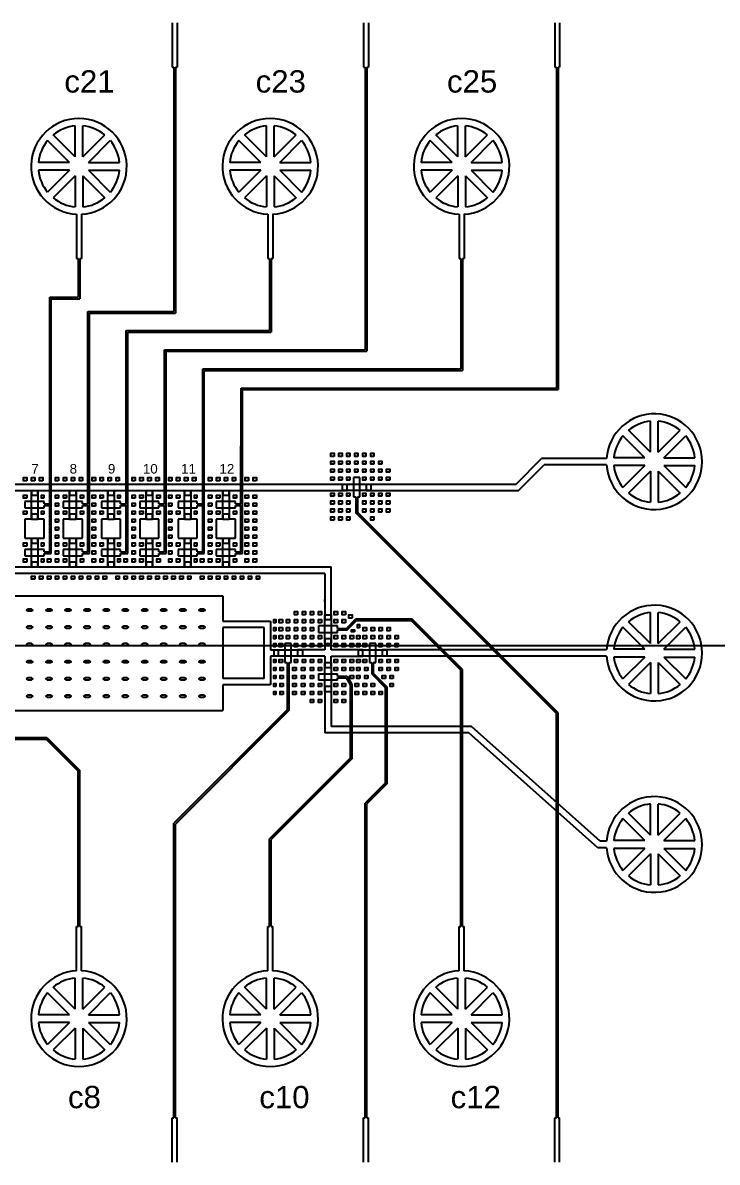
# Model space of a CAD drawing. Extents: x 1828 to 103828, y 11639 to 113639.
# Drawn here: x 53018 to 63908, y 33539 to 51399 of the extents above; entities that cross this region are included whole.
import ezdxf

# ---------------------------------------------------------------- set-up
doc = ezdxf.new("R2010")
doc.units = 13
for name, color, linetype in [('Control - FILL', 40, 'Continuous'), ('Control - SU8', 10, 'Continuous'), ('Flow - AZ50', 80, 'Continuous'), ('Flow - FILL', 131, 'Continuous'), ('Flow - SU8', 140, 'Continuous'), ('OPAQUE', 10, 'Continuous')]:
    doc.layers.add(name, color=color, linetype=linetype)
doc.styles.get("Standard").update_dxf_attribs({"font": 'arial.ttf', "height": 250})

msp = doc.modelspace()

# ---------------------------------------------------------------- linework, layer by layer
msp.add_line((1828, 41639), (103828, 41639))
at = {"layer": 'Control - FILL'}
for p, q in [((53838, 49296), (53838, 49782)), ((53961, 49296), (53961, 49782)), ((56838, 49296), (56838, 49782)), ((56961, 49296), (56961, 49782)), ((59838, 49296), (59838, 49782)), ((59961, 49296), (59961, 49782)), ((53751, 49209), (53407, 49553)), ((53838, 49296), (53494, 49640)), ((53961, 49296), (54305, 49640)), ((54047, 49209), (54391, 49553)), ((56751, 49209), (56407, 49553)), ((56838, 49296), (56494, 49640)), ((56961, 49296), (57305, 49640)), ((57047, 49209), (57391, 49553)), ((59751, 49209), (59407, 49553)), ((59838, 49296), (59494, 49640)), ((59961, 49296), (60305, 49640)), ((60047, 49209), (60391, 49553)), ((53751, 49209), (53265, 49209)), ((54047, 49209), (54534, 49209)), ((56751, 49209), (56265, 49209)), ((57047, 49209), (57534, 49209)), ((59751, 49209), (59265, 49209)), ((60047, 49209), (60534, 49209)), ((53751, 49087), (53265, 49087)), ((53751, 49087), (53407, 48742)), ((53838, 49000), (53494, 48656)), ((53838, 49000), (53838, 48513)), ((53961, 49000), (53961, 48513)), ((53961, 49000), (54305, 48656)), ((54047, 49087), (54534, 49087)), ((54047, 49087), (54391, 48742)), ((56751, 49087), (56265, 49087)), ((56751, 49087), (56407, 48742)), ((56838, 49000), (56494, 48656)), ((56838, 49000), (56838, 48513)), ((56961, 49000), (56961, 48513)), ((56961, 49000), (57305, 48656)), ((57047, 49087), (57534, 49087)), ((57047, 49087), (57391, 48742)), ((59751, 49087), (59265, 49087)), ((59751, 49087), (59407, 48742)), ((59838, 49000), (59494, 48656)), ((59838, 49000), (59838, 48513)), ((59961, 49000), (59961, 48513)), ((59961, 49000), (60305, 48656)), ((60047, 49087), (60534, 49087)), ((60047, 49087), (60391, 48742)), ((53838, 35938), (53494, 36282)), ((53838, 35938), (53838, 36424)), ((53961, 35938), (53961, 36424)), ((53961, 35938), (54305, 36282)), ((56838, 35938), (56494, 36282)), ((56838, 35938), (56838, 36424)), ((56961, 35938), (56961, 36424)), ((56961, 35938), (57305, 36282)), ((59838, 35938), (59494, 36282)), ((59838, 35938), (59838, 36424)), ((59961, 35938), (59961, 36424)), ((59961, 35938), (60305, 36282)), ((53751, 35851), (53407, 36195)), ((54047, 35851), (54391, 36195)), ((56751, 35851), (56407, 36195)), ((57047, 35851), (57391, 36195)), ((59751, 35851), (59407, 36195)), ((60047, 35851), (60391, 36195)), ((53751, 35851), (53265, 35851)), ((53751, 35728), (53265, 35728)), ((53751, 35728), (53407, 35384)), ((54047, 35851), (54534, 35851)), ((54047, 35728), (54534, 35728)), ((54047, 35728), (54391, 35384)), ((56751, 35851), (56265, 35851)), ((56751, 35728), (56265, 35728)), ((56751, 35728), (56407, 35384)), ((57047, 35851), (57534, 35851)), ((57047, 35728), (57534, 35728)), ((57047, 35728), (57391, 35384)), ((59751, 35851), (59265, 35851)), ((59751, 35728), (59265, 35728)), ((59751, 35728), (59407, 35384)), ((60047, 35851), (60534, 35851)), ((60047, 35728), (60534, 35728)), ((60047, 35728), (60391, 35384)), ((53838, 35642), (53494, 35298)), ((53838, 35642), (53838, 35155)), ((53961, 35642), (53961, 35155)), ((53961, 35642), (54305, 35298)), ((56838, 35642), (56494, 35298)), ((56838, 35642), (56838, 35155)), ((56961, 35642), (56961, 35155)), ((56961, 35642), (57305, 35298)), ((59838, 35642), (59494, 35298)), ((59838, 35642), (59838, 35155)), ((59961, 35642), (59961, 35155)), ((59961, 35642), (60305, 35298))]:
    msp.add_line(p, q, dxfattribs=at)
for centre, start, end in [((53899, 49148), 95.5177, 129.4823), ((53899, 49148), 50.5177, 84.4823), ((56899, 49148), 95.5177, 129.4823), ((56899, 49148), 50.5177, 84.4823), ((59899, 49148), 95.5177, 129.4823), ((59899, 49148), 50.5177, 84.4823), ((53899, 49148), 140.5177, 174.4823), ((53899, 49148), 5.5177, 39.4823), ((56899, 49148), 140.5177, 174.4823), ((56899, 49148), 5.5177, 39.4823), ((59899, 49148), 140.5177, 174.4823), ((59899, 49148), 5.5177, 39.4823), ((53899, 49148), 185.5177, 219.4823), ((53899, 49148), 320.5177, 354.4823), ((56899, 49148), 185.5177, 219.4823), ((56899, 49148), 320.5177, 354.4823), ((59899, 49148), 185.5177, 219.4823), ((59899, 49148), 320.5177, 354.4823), ((53899, 49148), 230.5177, 264.4823), ((53899, 49148), 275.5177, 309.4823), ((56899, 49148), 230.5177, 264.4823), ((56899, 49148), 275.5177, 309.4823), ((59899, 49148), 230.5177, 264.4823), ((59899, 49148), 275.5177, 309.4823), ((53899, 35790), 95.5177, 129.4823), ((53899, 35790), 50.5177, 84.4823), ((56899, 35790), 95.5177, 129.4823), ((56899, 35790), 50.5177, 84.4823), ((59899, 35790), 95.5177, 129.4823), ((59899, 35790), 50.5177, 84.4823), ((53899, 35790), 140.5177, 174.4823), ((53899, 35790), 5.5177, 39.4823), ((56899, 35790), 140.5177, 174.4823), ((56899, 35790), 5.5177, 39.4823), ((59899, 35790), 140.5177, 174.4823), ((59899, 35790), 5.5177, 39.4823), ((53899, 35790), 185.5177, 219.4823), ((53899, 35790), 320.5177, 354.4823), ((56899, 35790), 185.5177, 219.4823), ((56899, 35790), 320.5177, 354.4823), ((59899, 35790), 185.5177, 219.4823), ((59899, 35790), 320.5177, 354.4823), ((53899, 35790), 230.5177, 264.4823), ((53899, 35790), 275.5177, 309.4823), ((56899, 35790), 230.5177, 264.4823), ((56899, 35790), 275.5177, 309.4823), ((59899, 35790), 230.5177, 264.4823), ((59899, 35790), 275.5177, 309.4823)]:
    msp.add_arc(centre, 638, start, end, dxfattribs=at)
at = {"layer": 'Control - SU8'}
for p, q in [((55362, 51399), (55362, 50704)), ((55437, 51399), (55437, 50704)), ((58362, 51399), (58362, 50704)), ((58437, 51399), (58437, 50704)), ((61362, 51399), (61362, 50704)), ((61437, 51399), (61437, 50704)), ((55362, 50704), (55387, 50704)), ((55387, 50704), (55387, 46874)), ((55412, 50704), (55437, 50704)), ((55412, 50704), (55412, 46849)), ((58362, 50704), (58387, 50704)), ((58387, 50704), (58387, 46274)), ((58412, 50704), (58437, 50704)), ((58412, 50704), (58412, 46249)), ((61362, 50704), (61387, 50704)), ((61387, 50704), (61387, 45674)), ((61412, 50704), (61437, 50704)), ((61412, 50704), (61412, 45649)), ((53862, 48399), (53862, 47704)), ((53937, 48399), (53937, 47704)), ((56862, 48399), (56862, 47704)), ((56937, 48399), (56937, 47704)), ((59862, 48399), (59862, 47704)), ((59937, 48399), (59937, 47704)), ((53862, 47704), (53887, 47704)), ((53887, 47704), (53887, 47099)), ((53912, 47704), (53937, 47704)), ((53912, 47704), (53912, 47074)), ((56862, 47704), (56887, 47704)), ((56887, 47704), (56887, 46574)), ((56912, 47704), (56937, 47704)), ((56912, 47704), (56912, 46549)), ((59862, 47704), (59887, 47704)), ((59887, 47704), (59887, 45974)), ((59912, 47704), (59937, 47704)), ((59912, 47704), (59912, 45949)), ((53440, 43856), (53440, 47099)), ((53440, 47099), (53887, 47099)), ((53465, 43081), (53465, 47074)), ((53465, 47074), (53912, 47074)), ((54040, 43856), (54040, 46874)), ((54040, 46874), (55387, 46874)), ((54065, 43081), (54065, 46849)), ((54065, 46849), (55412, 46849)), ((54640, 43856), (54640, 46574)), ((54640, 46574), (56887, 46574)), ((54665, 43081), (54665, 46549)), ((54665, 46549), (56912, 46549)), ((55240, 43856), (55240, 46274)), ((55240, 46274), (58387, 46274)), ((55265, 43081), (55265, 46249)), ((55265, 46249), (58412, 46249)), ((55840, 43856), (55840, 45974)), ((55840, 45974), (59887, 45974)), ((55865, 43081), (55865, 45949)), ((55865, 45949), (59912, 45949)), ((56440, 43856), (56441, 45674)), ((56441, 45674), (61387, 45674)), ((56465, 43081), (56466, 45649)), ((56466, 45649), (61412, 45649)), ((58303, 44269), (58203, 44269)), ((58203, 44269), (58203, 43969)), ((58303, 43969), (58303, 44269)), ((58203, 43969), (58240, 43969)), ((58240, 43969), (58240, 43719)), ((58265, 43969), (58303, 43969)), ((58265, 43969), (58265, 43729)), ((53353, 43894), (53053, 43894)), ((53053, 43894), (53053, 43794)), ((53053, 43794), (53353, 43794)), ((53353, 43856), (53353, 43894)), ((53353, 43856), (53440, 43856)), ((53353, 43794), (53353, 43831)), ((53353, 43831), (53440, 43831)), ((53440, 43106), (53440, 43831)), ((53953, 43894), (53653, 43894)), ((53653, 43894), (53653, 43794)), ((53653, 43794), (53953, 43794)), ((53953, 43856), (53953, 43894)), ((53953, 43856), (54040, 43856)), ((53953, 43794), (53953, 43831)), ((53953, 43831), (54040, 43831)), ((54040, 43106), (54040, 43831)), ((54553, 43894), (54253, 43894)), ((54253, 43894), (54253, 43794)), ((54253, 43794), (54553, 43794)), ((54553, 43856), (54553, 43894)), ((54553, 43856), (54640, 43856)), ((54553, 43794), (54553, 43831)), ((54553, 43831), (54640, 43831)), ((54640, 43106), (54640, 43831)), ((55153, 43894), (54853, 43894)), ((54853, 43894), (54853, 43794)), ((54853, 43794), (55153, 43794)), ((55153, 43856), (55153, 43894)), ((55153, 43856), (55240, 43856)), ((55153, 43794), (55153, 43831)), ((55153, 43831), (55240, 43831)), ((55240, 43106), (55240, 43831)), ((55753, 43894), (55453, 43894)), ((55453, 43894), (55453, 43794)), ((55453, 43794), (55753, 43794)), ((55753, 43856), (55753, 43894)), ((55753, 43856), (55840, 43856)), ((55753, 43794), (55753, 43831)), ((55753, 43831), (55840, 43831)), ((55840, 43106), (55840, 43831)), ((56353, 43894), (56053, 43894)), ((56053, 43894), (56053, 43794)), ((56053, 43794), (56353, 43794)), ((56353, 43856), (56353, 43894)), ((56353, 43856), (56440, 43856)), ((56353, 43794), (56353, 43831)), ((56353, 43831), (56440, 43831)), ((56440, 43106), (56440, 43831)), ((61387, 40572), (58240, 43719)), ((61412, 40583), (58265, 43729)), ((53353, 43144), (53053, 43144)), ((53053, 43144), (53053, 43044)), ((53053, 43044), (53353, 43044)), ((53353, 43106), (53353, 43144)), ((53353, 43106), (53440, 43106)), ((53353, 43044), (53353, 43081)), ((53353, 43081), (53465, 43081)), ((53953, 43144), (53653, 43144)), ((53653, 43144), (53653, 43044)), ((53653, 43044), (53953, 43044)), ((53953, 43106), (53953, 43144)), ((53953, 43106), (54040, 43106)), ((53953, 43044), (53953, 43081)), ((53953, 43081), (54065, 43081)), ((54553, 43144), (54253, 43144)), ((54253, 43144), (54253, 43044)), ((54253, 43044), (54553, 43044)), ((54553, 43106), (54553, 43144)), ((54553, 43106), (54640, 43106)), ((54553, 43044), (54553, 43081)), ((54553, 43081), (54665, 43081)), ((55153, 43144), (54853, 43144)), ((54853, 43144), (54853, 43044)), ((54853, 43044), (55153, 43044)), ((55153, 43106), (55153, 43144)), ((55153, 43106), (55240, 43106)), ((55153, 43044), (55153, 43081)), ((55153, 43081), (55265, 43081)), ((55753, 43144), (55453, 43144)), ((55453, 43144), (55453, 43044)), ((55453, 43044), (55753, 43044)), ((55753, 43106), (55753, 43144)), ((55753, 43106), (55840, 43106)), ((55753, 43044), (55753, 43081)), ((55753, 43081), (55865, 43081)), ((56353, 43144), (56053, 43144)), ((56053, 43144), (56053, 43044)), ((56053, 43044), (56353, 43044)), ((56353, 43106), (56353, 43144)), ((56353, 43106), (56440, 43106)), ((56353, 43044), (56353, 43081)), ((56353, 43081), (56465, 43081)), ((58092, 41906), (58242, 42056)), ((58103, 41881), (58253, 42031)), ((58242, 42056), (59118, 42056)), ((58253, 42031), (59108, 42031)), ((59887, 41252), (59108, 42031)), ((59912, 41263), (59118, 42056)), ((57953, 41944), (57653, 41944)), ((57653, 41944), (57653, 41844)), ((57653, 41844), (57953, 41844)), ((57953, 41906), (57953, 41944)), ((57953, 41906), (58092, 41906)), ((57953, 41844), (57953, 41881)), ((57953, 41881), (58103, 41881)), ((57228, 41669), (57128, 41669)), ((57128, 41669), (57128, 41369)), ((57228, 41369), (57228, 41669)), ((58553, 41669), (58453, 41669)), ((58453, 41669), (58453, 41369)), ((58553, 41369), (58553, 41669)), ((57128, 41369), (57165, 41369)), ((57165, 41369), (57165, 40629)), ((57190, 41369), (57228, 41369)), ((57190, 41369), (57190, 40619)), ((58453, 41369), (58490, 41369)), ((58490, 41369), (58490, 41194)), ((58515, 41369), (58553, 41369)), ((58515, 41369), (58515, 41204)), ((59912, 37234), (59912, 41263)), ((57653, 41194), (57953, 41194)), ((57653, 41194), (57653, 41094)), ((57953, 41094), (57653, 41094)), ((57953, 41156), (57953, 41194)), ((57953, 41156), (58103, 41156)), ((57953, 41094), (57953, 41131)), ((57953, 41131), (58088, 41131)), ((58088, 41131), (58153, 41020)), ((58103, 41156), (58178, 41026)), ((58490, 41194), (58702, 40982)), ((58515, 41204), (58727, 40992)), ((59887, 37234), (59887, 41252)), ((58153, 41020), (58153, 39873)), ((58178, 41026), (58178, 39863)), ((58702, 40982), (58702, 39482)), ((58727, 40992), (58727, 39471)), ((57165, 40629), (55387, 38851)), ((57190, 40619), (55412, 38840)), ((61387, 34234), (61387, 40572)), ((61412, 34234), (61412, 40583)), ((49576, 40194), (53397, 40194)), ((53397, 40194), (53912, 39679)), ((49565, 40169), (53387, 40169)), ((53387, 40169), (53887, 39669)), ((58153, 39873), (56887, 38607)), ((58178, 39863), (56912, 38597)), ((53887, 37234), (53887, 39669)), ((53912, 37234), (53912, 39679)), ((58702, 39482), (58387, 39166)), ((58727, 39471), (58412, 39156)), ((58387, 34234), (58387, 39166)), ((58412, 34234), (58412, 39156)), ((55387, 34234), (55387, 38851)), ((55412, 34234), (55412, 38840)), ((56887, 37234), (56887, 38607)), ((56912, 37234), (56912, 38597)), ((53862, 37234), (53887, 37234)), ((53862, 36539), (53862, 37234)), ((53912, 37234), (53937, 37234)), ((53937, 36539), (53937, 37234)), ((56862, 37234), (56887, 37234)), ((56862, 36539), (56862, 37234)), ((56912, 37234), (56937, 37234)), ((56937, 36539), (56937, 37234)), ((59862, 37234), (59887, 37234)), ((59862, 36539), (59862, 37234)), ((59912, 37234), (59937, 37234)), ((59937, 36539), (59937, 37234)), ((55362, 34234), (55387, 34234)), ((55362, 33539), (55362, 34234)), ((55412, 34234), (55437, 34234)), ((55437, 33539), (55437, 34234)), ((58362, 34234), (58387, 34234)), ((58362, 33539), (58362, 34234)), ((58412, 34234), (58437, 34234)), ((58437, 33539), (58437, 34234)), ((61362, 34234), (61387, 34234)), ((61362, 33539), (61362, 34234)), ((61412, 34234), (61437, 34234)), ((61437, 33539), (61437, 34234))]:
    msp.add_line(p, q, dxfattribs=at)
for centre, start, end in [((53899, 49148), 272.866, 267.134), ((56899, 49148), 272.866, 267.134), ((59899, 49148), 272.866, 267.134), ((53899, 35790), 92.866, 87.134), ((56899, 35790), 92.866, 87.134), ((59899, 35790), 92.866, 87.134)]:
    msp.add_arc(centre, 750, start, end, dxfattribs=at)
at = {"layer": 'Flow - AZ50'}
for p, q in [((58028, 44169), (58478, 44169)), ((58028, 44169), (58028, 44069)), ((58478, 44169), (58478, 44069)), ((53153, 43619), (53153, 44069)), ((53153, 44069), (53253, 44069)), ((53253, 44069), (53253, 43619)), ((53753, 43619), (53753, 44069)), ((53753, 44069), (53853, 44069)), ((53853, 44069), (53853, 43619)), ((54353, 43619), (54353, 44069)), ((54353, 44069), (54453, 44069)), ((54453, 44069), (54453, 43619)), ((54953, 43619), (54953, 44069)), ((54953, 44069), (55053, 44069)), ((55053, 44069), (55053, 43619)), ((55553, 43619), (55553, 44069)), ((55553, 44069), (55653, 44069)), ((55653, 44069), (55653, 43619)), ((56153, 43619), (56153, 44069)), ((56153, 44069), (56253, 44069)), ((56253, 44069), (56253, 43619)), ((58478, 44069), (58028, 44069)), ((53153, 43619), (53253, 43619)), ((53753, 43619), (53853, 43619)), ((54353, 43619), (54453, 43619)), ((54953, 43619), (55053, 43619)), ((55553, 43619), (55653, 43619)), ((56153, 43619), (56253, 43619)), ((53153, 42869), (53153, 43319)), ((53153, 43319), (53253, 43319)), ((53253, 43319), (53253, 42869)), ((53753, 42869), (53753, 43319)), ((53753, 43319), (53853, 43319)), ((53853, 43319), (53853, 42869)), ((54353, 42869), (54353, 43319)), ((54353, 43319), (54453, 43319)), ((54453, 43319), (54453, 42869)), ((54953, 42869), (54953, 43319)), ((54953, 43319), (55053, 43319)), ((55053, 43319), (55053, 42869)), ((55553, 42869), (55553, 43319)), ((55553, 43319), (55653, 43319)), ((55653, 43319), (55653, 42869)), ((56153, 42869), (56153, 43319)), ((56153, 43319), (56253, 43319)), ((56253, 43319), (56253, 42869)), ((53153, 42869), (53253, 42869)), ((53753, 42869), (53853, 42869)), ((54353, 42869), (54453, 42869)), ((54953, 42869), (55053, 42869)), ((55553, 42869), (55653, 42869)), ((56153, 42869), (56253, 42869)), ((57753, 41669), (57753, 42119)), ((57753, 42119), (57853, 42119)), ((57853, 42119), (57853, 41669)), ((57753, 41669), (57853, 41669)), ((56953, 41569), (57403, 41569)), ((56953, 41569), (56953, 41469)), ((57403, 41469), (56953, 41469)), ((57403, 41569), (57403, 41469)), ((58278, 41569), (58728, 41569)), ((58278, 41569), (58278, 41469)), ((58728, 41469), (58278, 41469)), ((58728, 41569), (58728, 41469)), ((57753, 40919), (57753, 41369)), ((57753, 41369), (57853, 41369)), ((57853, 41369), (57853, 40919)), ((57753, 40919), (57853, 40919))]:
    msp.add_line(p, q, dxfattribs=at)
at = {"layer": 'Flow - FILL'}
for p, q in [((62861, 44667), (62517, 45011)), ((62861, 44667), (62861, 45153)), ((62984, 44667), (62984, 45153)), ((62984, 44667), (63328, 45011)), ((62774, 44580), (62430, 44924)), ((63070, 44580), (63414, 44924)), ((62774, 44580), (62288, 44580)), ((63070, 44580), (63557, 44580)), ((62774, 44457), (62288, 44457)), ((62774, 44457), (62430, 44113)), ((62861, 44371), (62517, 44027)), ((62861, 44371), (62861, 43884)), ((62984, 44371), (62984, 43884)), ((62984, 44371), (63328, 44027)), ((63070, 44457), (63557, 44457)), ((63070, 44457), (63414, 44113)), ((62861, 41667), (62861, 42153)), ((62984, 41667), (62984, 42153)), ((62861, 41667), (62517, 42011)), ((62984, 41667), (63328, 42011)), ((62774, 41580), (62430, 41924)), ((63070, 41580), (63414, 41924)), ((62774, 41580), (62288, 41580)), ((62774, 41457), (62288, 41457)), ((62774, 41457), (62430, 41113)), ((63070, 41580), (63557, 41580)), ((63070, 41457), (63557, 41457)), ((63070, 41457), (63414, 41113)), ((62861, 41371), (62517, 41027)), ((62861, 41371), (62861, 40884)), ((62984, 41371), (62984, 40884)), ((62984, 41371), (63328, 41027)), ((62861, 38667), (62861, 39153)), ((62984, 38667), (62984, 39153)), ((62861, 38667), (62517, 39011)), ((62984, 38667), (63328, 39011)), ((62774, 38580), (62430, 38924)), ((63070, 38580), (63414, 38924)), ((62774, 38580), (62288, 38580)), ((63070, 38580), (63557, 38580)), ((62774, 38457), (62288, 38457)), ((62774, 38457), (62430, 38113)), ((63070, 38457), (63557, 38457)), ((63070, 38457), (63414, 38113)), ((62861, 38371), (62517, 38027)), ((62861, 38371), (62861, 37884)), ((62984, 38371), (62984, 37884)), ((62984, 38371), (63328, 38027))]:
    msp.add_line(p, q, dxfattribs=at)
for points in [[(57899, 44603), (57849, 44603), (57849, 44653), (57899, 44653)], [(58024, 44603), (57974, 44603), (57974, 44653), (58024, 44653)], [(58149, 44603), (58099, 44603), (58099, 44653), (58149, 44653)], [(58274, 44603), (58224, 44603), (58224, 44653), (58274, 44653)], [(58399, 44603), (58349, 44603), (58349, 44653), (58399, 44653)], [(58524, 44603), (58474, 44603), (58474, 44653), (58524, 44653)], [(57899, 44478), (57849, 44478), (57849, 44528), (57899, 44528)], [(58024, 44478), (57974, 44478), (57974, 44528), (58024, 44528)], [(58149, 44478), (58099, 44478), (58099, 44528), (58149, 44528)], [(58274, 44478), (58224, 44478), (58224, 44528), (58274, 44528)], [(58399, 44478), (58349, 44478), (58349, 44528), (58399, 44528)], [(58524, 44478), (58474, 44478), (58474, 44528), (58524, 44528)], [(58649, 44478), (58599, 44478), (58599, 44528), (58649, 44528)], [(57899, 44353), (57849, 44353), (57849, 44403), (57899, 44403)], [(58024, 44353), (57974, 44353), (57974, 44403), (58024, 44403)], [(58149, 44353), (58099, 44353), (58099, 44403), (58149, 44403)], [(58274, 44353), (58224, 44353), (58224, 44403), (58274, 44403)], [(58399, 44353), (58349, 44353), (58349, 44403), (58399, 44403)], [(58524, 44353), (58474, 44353), (58474, 44403), (58524, 44403)], [(58649, 44353), (58599, 44353), (58599, 44403), (58649, 44403)], [(58774, 44353), (58724, 44353), (58724, 44403), (58774, 44403)], [(53081, 44220), (53031, 44220), (53031, 44270), (53081, 44270)], [(53206, 44220), (53156, 44220), (53156, 44270), (53206, 44270)], [(53331, 44220), (53281, 44220), (53281, 44270), (53331, 44270)], [(53581, 44220), (53531, 44220), (53531, 44270), (53581, 44270)], [(53706, 44220), (53656, 44220), (53656, 44270), (53706, 44270)], [(53831, 44220), (53781, 44220), (53781, 44270), (53831, 44270)], [(53956, 44220), (53906, 44220), (53906, 44270), (53956, 44270)], [(54156, 44220), (54106, 44220), (54106, 44270), (54156, 44270)], [(54281, 44220), (54231, 44220), (54231, 44270), (54281, 44270)], [(54406, 44220), (54356, 44220), (54356, 44270), (54406, 44270)], [(54531, 44220), (54481, 44220), (54481, 44270), (54531, 44270)], [(54781, 44220), (54731, 44220), (54731, 44270), (54781, 44270)], [(54906, 44220), (54856, 44220), (54856, 44270), (54906, 44270)], [(55031, 44220), (54981, 44220), (54981, 44270), (55031, 44270)], [(55156, 44220), (55106, 44220), (55106, 44270), (55156, 44270)], [(55356, 44220), (55306, 44220), (55306, 44270), (55356, 44270)], [(55481, 44220), (55431, 44220), (55431, 44270), (55481, 44270)], [(55606, 44220), (55556, 44220), (55556, 44270), (55606, 44270)], [(55731, 44220), (55681, 44220), (55681, 44270), (55731, 44270)], [(55981, 44220), (55931, 44220), (55931, 44270), (55981, 44270)], [(56106, 44220), (56056, 44220), (56056, 44270), (56106, 44270)], [(56231, 44220), (56181, 44220), (56181, 44270), (56231, 44270)], [(56356, 44220), (56306, 44220), (56306, 44270), (56356, 44270)], [(56556, 44220), (56506, 44220), (56506, 44270), (56556, 44270)], [(56681, 44220), (56631, 44220), (56631, 44270), (56681, 44270)], [(57899, 44228), (57849, 44228), (57849, 44278), (57899, 44278)], [(58024, 44228), (57974, 44228), (57974, 44278), (58024, 44278)], [(58149, 44228), (58099, 44228), (58099, 44278), (58149, 44278)], [(58399, 44228), (58349, 44228), (58349, 44278), (58399, 44278)], [(58524, 44228), (58474, 44228), (58474, 44278), (58524, 44278)], [(58649, 44228), (58599, 44228), (58599, 44278), (58649, 44278)], [(58774, 44228), (58724, 44228), (58724, 44278), (58774, 44278)], [(53081, 43945), (53031, 43945), (53031, 43995), (53081, 43995)], [(53346, 43945), (53311, 43945), (53311, 43995), (53346, 43995)], [(53581, 43945), (53531, 43945), (53531, 43995), (53581, 43995)], [(53706, 43945), (53656, 43945), (53656, 43995), (53706, 43995)], [(53971, 43945), (53921, 43945), (53921, 43995), (53971, 43995)], [(54156, 43945), (54106, 43945), (54106, 43995), (54156, 43995)], [(54281, 43945), (54231, 43945), (54231, 43995), (54281, 43995)], [(54546, 43945), (54511, 43945), (54511, 43995), (54546, 43995)], [(54781, 43945), (54731, 43945), (54731, 43995), (54781, 43995)], [(54906, 43945), (54856, 43945), (54856, 43995), (54906, 43995)], [(55171, 43945), (55121, 43945), (55121, 43995), (55171, 43995)], [(55356, 43945), (55306, 43945), (55306, 43995), (55356, 43995)], [(55481, 43945), (55431, 43945), (55431, 43995), (55481, 43995)], [(55746, 43945), (55711, 43945), (55711, 43995), (55746, 43995)], [(55981, 43945), (55931, 43945), (55931, 43995), (55981, 43995)], [(56106, 43945), (56056, 43945), (56056, 43995), (56106, 43995)], [(56371, 43945), (56321, 43945), (56321, 43995), (56371, 43995)], [(56556, 43945), (56506, 43945), (56506, 43995), (56556, 43995)], [(56681, 43945), (56631, 43945), (56631, 43995), (56681, 43995)], [(57899, 43978), (57849, 43978), (57849, 44028), (57899, 44028)], [(58024, 43978), (57974, 43978), (57974, 44028), (58024, 44028)], [(58149, 43978), (58099, 43978), (58099, 44028), (58149, 44028)], [(58399, 43978), (58349, 43978), (58349, 44028), (58399, 44028)], [(58524, 43978), (58474, 43978), (58474, 44028), (58524, 44028)], [(58649, 43978), (58599, 43978), (58599, 44028), (58649, 44028)], [(58774, 43978), (58724, 43978), (58724, 44028), (58774, 44028)], [(53581, 43820), (53531, 43820), (53531, 43870), (53581, 43870)], [(54156, 43820), (54106, 43820), (54106, 43870), (54156, 43870)], [(54781, 43820), (54731, 43820), (54731, 43870), (54781, 43870)], [(55356, 43820), (55306, 43820), (55306, 43870), (55356, 43870)], [(55981, 43820), (55931, 43820), (55931, 43870), (55981, 43870)], [(56556, 43820), (56506, 43820), (56506, 43870), (56556, 43870)], [(56681, 43820), (56631, 43820), (56631, 43870), (56681, 43870)], [(57899, 43853), (57849, 43853), (57849, 43903), (57899, 43903)], [(57899, 43728), (57849, 43728), (57849, 43778), (57899, 43778)], [(58024, 43853), (57974, 43853), (57974, 43903), (58024, 43903)], [(58024, 43728), (57974, 43728), (57974, 43778), (58024, 43778)], [(58149, 43853), (58099, 43853), (58099, 43903), (58149, 43903)], [(58149, 43728), (58099, 43728), (58099, 43778), (58149, 43778)], [(58399, 43853), (58349, 43853), (58349, 43903), (58399, 43903)], [(58399, 43728), (58349, 43728), (58349, 43778), (58399, 43778)], [(58524, 43853), (58474, 43853), (58474, 43903), (58524, 43903)], [(58524, 43728), (58474, 43728), (58474, 43778), (58524, 43778)], [(58649, 43853), (58599, 43853), (58599, 43903), (58649, 43903)], [(58649, 43728), (58599, 43728), (58599, 43778), (58649, 43778)], [(58774, 43853), (58724, 43853), (58724, 43903), (58774, 43903)], [(58774, 43728), (58724, 43728), (58724, 43778), (58774, 43778)], [(53081, 43695), (53031, 43695), (53031, 43745), (53081, 43745)], [(53346, 43695), (53311, 43695), (53311, 43745), (53346, 43745)], [(53581, 43695), (53531, 43695), (53531, 43745), (53581, 43745)], [(53581, 43570), (53531, 43570), (53531, 43620), (53581, 43620)], [(53706, 43695), (53656, 43695), (53656, 43745), (53706, 43745)], [(53971, 43695), (53921, 43695), (53921, 43745), (53971, 43745)], [(54156, 43695), (54106, 43695), (54106, 43745), (54156, 43745)], [(54156, 43570), (54106, 43570), (54106, 43620), (54156, 43620)], [(54281, 43695), (54231, 43695), (54231, 43745), (54281, 43745)], [(54546, 43695), (54511, 43695), (54511, 43745), (54546, 43745)], [(54781, 43695), (54731, 43695), (54731, 43745), (54781, 43745)], [(54781, 43570), (54731, 43570), (54731, 43620), (54781, 43620)], [(54906, 43695), (54856, 43695), (54856, 43745), (54906, 43745)], [(55171, 43695), (55121, 43695), (55121, 43745), (55171, 43745)], [(55356, 43695), (55306, 43695), (55306, 43745), (55356, 43745)], [(55356, 43570), (55306, 43570), (55306, 43620), (55356, 43620)], [(55481, 43695), (55431, 43695), (55431, 43745), (55481, 43745)], [(55746, 43695), (55711, 43695), (55711, 43745), (55746, 43745)], [(55981, 43695), (55931, 43695), (55931, 43745), (55981, 43745)], [(55981, 43570), (55931, 43570), (55931, 43620), (55981, 43620)], [(56106, 43695), (56056, 43695), (56056, 43745), (56106, 43745)], [(56371, 43695), (56321, 43695), (56321, 43745), (56371, 43745)], [(56556, 43695), (56506, 43695), (56506, 43745), (56556, 43745)], [(56556, 43570), (56506, 43570), (56506, 43620), (56556, 43620)], [(56681, 43695), (56631, 43695), (56631, 43745), (56681, 43745)], [(56681, 43570), (56631, 43570), (56631, 43620), (56681, 43620)], [(57899, 43603), (57849, 43603), (57849, 43653), (57899, 43653)], [(58024, 43603), (57974, 43603), (57974, 43653), (58024, 43653)], [(58149, 43603), (58099, 43603), (58099, 43653), (58149, 43653)], [(58524, 43603), (58474, 43603), (58474, 43653), (58524, 43653)], [(53581, 43445), (53531, 43445), (53531, 43495), (53581, 43495)], [(54156, 43445), (54106, 43445), (54106, 43495), (54156, 43495)], [(54781, 43445), (54731, 43445), (54731, 43495), (54781, 43495)], [(55356, 43445), (55306, 43445), (55306, 43495), (55356, 43495)], [(55981, 43445), (55931, 43445), (55931, 43495), (55981, 43495)], [(56556, 43445), (56506, 43445), (56506, 43495), (56556, 43495)], [(56681, 43445), (56631, 43445), (56631, 43495), (56681, 43495)], [(53081, 43195), (53031, 43195), (53031, 43245), (53081, 43245)], [(53346, 43195), (53311, 43195), (53311, 43245), (53346, 43245)], [(53581, 43320), (53531, 43320), (53531, 43370), (53581, 43370)], [(53581, 43195), (53531, 43195), (53531, 43245), (53581, 43245)], [(53706, 43195), (53656, 43195), (53656, 43245), (53706, 43245)], [(53971, 43195), (53921, 43195), (53921, 43245), (53971, 43245)], [(54156, 43320), (54106, 43320), (54106, 43370), (54156, 43370)], [(54156, 43195), (54106, 43195), (54106, 43245), (54156, 43245)], [(54281, 43195), (54231, 43195), (54231, 43245), (54281, 43245)], [(54546, 43195), (54511, 43195), (54511, 43245), (54546, 43245)], [(54781, 43320), (54731, 43320), (54731, 43370), (54781, 43370)], [(54781, 43195), (54731, 43195), (54731, 43245), (54781, 43245)], [(54906, 43195), (54856, 43195), (54856, 43245), (54906, 43245)], [(55171, 43195), (55121, 43195), (55121, 43245), (55171, 43245)], [(55356, 43320), (55306, 43320), (55306, 43370), (55356, 43370)], [(55356, 43195), (55306, 43195), (55306, 43245), (55356, 43245)], [(55481, 43195), (55431, 43195), (55431, 43245), (55481, 43245)], [(55746, 43195), (55711, 43195), (55711, 43245), (55746, 43245)], [(55981, 43320), (55931, 43320), (55931, 43370), (55981, 43370)], [(55981, 43195), (55931, 43195), (55931, 43245), (55981, 43245)], [(56106, 43195), (56056, 43195), (56056, 43245), (56106, 43245)], [(56371, 43195), (56321, 43195), (56321, 43245), (56371, 43245)], [(56556, 43320), (56506, 43320), (56506, 43370), (56556, 43370)], [(56556, 43195), (56506, 43195), (56506, 43245), (56556, 43245)], [(56681, 43320), (56631, 43320), (56631, 43370), (56681, 43370)], [(56681, 43195), (56631, 43195), (56631, 43245), (56681, 43245)], [(53581, 43070), (53531, 43070), (53531, 43120), (53581, 43120)], [(54156, 43070), (54106, 43070), (54106, 43120), (54156, 43120)], [(54781, 43070), (54731, 43070), (54731, 43120), (54781, 43120)], [(55356, 43070), (55306, 43070), (55306, 43120), (55356, 43120)], [(55981, 43070), (55931, 43070), (55931, 43120), (55981, 43120)], [(56556, 43070), (56506, 43070), (56506, 43120), (56556, 43120)], [(56681, 43070), (56631, 43070), (56631, 43120), (56681, 43120)], [(53081, 42945), (53031, 42945), (53031, 42995), (53081, 42995)], [(53346, 42945), (53311, 42945), (53311, 42995), (53346, 42995)], [(53456, 42945), (53406, 42945), (53406, 42995), (53456, 42995)], [(53581, 42945), (53531, 42945), (53531, 42995), (53581, 42995)], [(53706, 42945), (53656, 42945), (53656, 42995), (53706, 42995)], [(53971, 42945), (53921, 42945), (53921, 42995), (53971, 42995)], [(54156, 42945), (54106, 42945), (54106, 42995), (54156, 42995)], [(54281, 42945), (54231, 42945), (54231, 42995), (54281, 42995)], [(54546, 42945), (54511, 42945), (54511, 42995), (54546, 42995)], [(54656, 42945), (54606, 42945), (54606, 42995), (54656, 42995)], [(54781, 42945), (54731, 42945), (54731, 42995), (54781, 42995)], [(54906, 42945), (54856, 42945), (54856, 42995), (54906, 42995)], [(55171, 42945), (55121, 42945), (55121, 42995), (55171, 42995)], [(55356, 42945), (55306, 42945), (55306, 42995), (55356, 42995)], [(55481, 42945), (55431, 42945), (55431, 42995), (55481, 42995)], [(55746, 42945), (55711, 42945), (55711, 42995), (55746, 42995)], [(55856, 42945), (55806, 42945), (55806, 42995), (55856, 42995)], [(55981, 42945), (55931, 42945), (55931, 42995), (55981, 42995)], [(56106, 42945), (56056, 42945), (56056, 42995), (56106, 42995)], [(56371, 42945), (56321, 42945), (56321, 42995), (56371, 42995)], [(56556, 42945), (56506, 42945), (56506, 42995), (56556, 42995)], [(56681, 42945), (56631, 42945), (56631, 42995), (56681, 42995)], [(53206, 42676), (53156, 42676), (53156, 42726), (53206, 42726)], [(53331, 42676), (53281, 42676), (53281, 42726), (53331, 42726)], [(53456, 42676), (53406, 42676), (53406, 42726), (53456, 42726)], [(53581, 42676), (53531, 42676), (53531, 42726), (53581, 42726)], [(53706, 42676), (53656, 42676), (53656, 42726), (53706, 42726)], [(53831, 42676), (53781, 42676), (53781, 42726), (53831, 42726)], [(53956, 42676), (53906, 42676), (53906, 42726), (53956, 42726)], [(54081, 42676), (54031, 42676), (54031, 42726), (54081, 42726)], [(54206, 42676), (54156, 42676), (54156, 42726), (54206, 42726)], [(54331, 42676), (54281, 42676), (54281, 42726), (54331, 42726)], [(54531, 42676), (54481, 42676), (54481, 42726), (54531, 42726)], [(54656, 42676), (54606, 42676), (54606, 42726), (54656, 42726)], [(54781, 42676), (54731, 42676), (54731, 42726), (54781, 42726)], [(54906, 42676), (54856, 42676), (54856, 42726), (54906, 42726)], [(55031, 42676), (54981, 42676), (54981, 42726), (55031, 42726)], [(55156, 42676), (55106, 42676), (55106, 42726), (55156, 42726)], [(55281, 42676), (55231, 42676), (55231, 42726), (55281, 42726)], [(55406, 42676), (55356, 42676), (55356, 42726), (55406, 42726)], [(55531, 42676), (55481, 42676), (55481, 42726), (55531, 42726)], [(55656, 42676), (55606, 42676), (55606, 42726), (55656, 42726)], [(55856, 42676), (55806, 42676), (55806, 42726), (55856, 42726)], [(55981, 42676), (55931, 42676), (55931, 42726), (55981, 42726)], [(56106, 42676), (56056, 42676), (56056, 42726), (56106, 42726)], [(56231, 42676), (56181, 42676), (56181, 42726), (56231, 42726)], [(56356, 42676), (56306, 42676), (56306, 42726), (56356, 42726)], [(56481, 42676), (56431, 42676), (56431, 42726), (56481, 42726)], [(56606, 42676), (56556, 42676), (56556, 42726), (56606, 42726)], [(56731, 42676), (56681, 42676), (56681, 42726), (56731, 42726)], [(53103, 42179), (53153, 42179), (53178, 42194), (53178, 42194), (53153, 42209), (53103, 42209), (53078, 42194), (53078, 42194)], [(53403, 42179), (53453, 42179), (53478, 42194), (53478, 42194), (53453, 42209), (53403, 42209), (53378, 42194), (53378, 42194)], [(53703, 42179), (53753, 42179), (53778, 42194), (53778, 42194), (53753, 42209), (53703, 42209), (53678, 42194), (53678, 42194)], [(54003, 42179), (54053, 42179), (54078, 42194), (54078, 42194), (54053, 42209), (54003, 42209), (53978, 42194), (53978, 42194)], [(54303, 42179), (54353, 42179), (54378, 42194), (54378, 42194), (54353, 42209), (54303, 42209), (54278, 42194), (54278, 42194)], [(54603, 42179), (54653, 42179), (54678, 42194), (54678, 42194), (54653, 42209), (54603, 42209), (54578, 42194), (54578, 42194)], [(54903, 42179), (54953, 42179), (54978, 42194), (54978, 42194), (54953, 42209), (54903, 42209), (54878, 42194), (54878, 42194)], [(55203, 42179), (55253, 42179), (55278, 42194), (55278, 42194), (55253, 42209), (55203, 42209), (55178, 42194), (55178, 42194)], [(55503, 42179), (55553, 42179), (55578, 42194), (55578, 42194), (55553, 42209), (55503, 42209), (55478, 42194), (55478, 42194)], [(55803, 42179), (55853, 42179), (55878, 42194), (55878, 42194), (55853, 42209), (55803, 42209), (55778, 42194), (55778, 42194)], [(57328, 42119), (57278, 42119), (57278, 42169), (57328, 42169)], [(57453, 42119), (57403, 42119), (57403, 42169), (57453, 42169)], [(57578, 42119), (57528, 42119), (57528, 42169), (57578, 42169)], [(57703, 42119), (57653, 42119), (57653, 42169), (57703, 42169)], [(57953, 42119), (57903, 42119), (57903, 42169), (57953, 42169)], [(58078, 42119), (58028, 42119), (58028, 42169), (58078, 42169)], [(56988, 41994), (56953, 41994), (56953, 42044), (56988, 42044)], [(57090, 41994), (57040, 41994), (57040, 42044), (57090, 42044)], [(57203, 41994), (57153, 41994), (57153, 42044), (57203, 42044)], [(57328, 41994), (57278, 41994), (57278, 42044), (57328, 42044)], [(57453, 41994), (57403, 41994), (57403, 42044), (57453, 42044)], [(57578, 41994), (57528, 41994), (57528, 42044), (57578, 42044)], [(57703, 41994), (57653, 41994), (57653, 42044), (57703, 42044)], [(57953, 41994), (57903, 41994), (57903, 42044), (57953, 42044)], [(58078, 41994), (58028, 41994), (58028, 42044), (58078, 42044)], [(58182, 42068), (58132, 42068), (58132, 42118), (58182, 42118)], [(53103, 41909), (53153, 41909), (53178, 41924), (53178, 41924), (53153, 41939), (53103, 41939), (53078, 41924), (53078, 41924)], [(53403, 41909), (53453, 41909), (53478, 41924), (53478, 41924), (53453, 41939), (53403, 41939), (53378, 41924), (53378, 41924)], [(53703, 41909), (53753, 41909), (53778, 41924), (53778, 41924), (53753, 41939), (53703, 41939), (53678, 41924), (53678, 41924)], [(54003, 41909), (54053, 41909), (54078, 41924), (54078, 41924), (54053, 41939), (54003, 41939), (53978, 41924), (53978, 41924)], [(54303, 41909), (54353, 41909), (54378, 41924), (54378, 41924), (54353, 41939), (54303, 41939), (54278, 41924), (54278, 41924)], [(54603, 41909), (54653, 41909), (54678, 41924), (54678, 41924), (54653, 41939), (54603, 41939), (54578, 41924), (54578, 41924)], [(54903, 41909), (54953, 41909), (54978, 41924), (54978, 41924), (54953, 41939), (54903, 41939), (54878, 41924), (54878, 41924)], [(55203, 41909), (55253, 41909), (55278, 41924), (55278, 41924), (55253, 41939), (55203, 41939), (55178, 41924), (55178, 41924)], [(55503, 41909), (55553, 41909), (55578, 41924), (55578, 41924), (55553, 41939), (55503, 41939), (55478, 41924), (55478, 41924)], [(55803, 41909), (55853, 41909), (55878, 41924), (55878, 41924), (55853, 41939), (55803, 41939), (55778, 41924), (55778, 41924)], [(56988, 41869), (56953, 41869), (56953, 41919), (56988, 41919)], [(56988, 41744), (56953, 41744), (56953, 41794), (56988, 41794)], [(57090, 41869), (57040, 41869), (57040, 41919), (57090, 41919)], [(57090, 41744), (57040, 41744), (57040, 41794), (57090, 41794)], [(57203, 41869), (57153, 41869), (57153, 41919), (57203, 41919)], [(57203, 41744), (57153, 41744), (57153, 41794), (57203, 41794)], [(57328, 41869), (57278, 41869), (57278, 41919), (57328, 41919)], [(57328, 41744), (57278, 41744), (57278, 41794), (57328, 41794)], [(57453, 41869), (57403, 41869), (57403, 41919), (57453, 41919)], [(57453, 41744), (57403, 41744), (57403, 41794), (57453, 41794)], [(57578, 41869), (57528, 41869), (57528, 41919), (57578, 41919)], [(57578, 41744), (57528, 41744), (57528, 41794), (57578, 41794)], [(57703, 41744), (57653, 41744), (57653, 41794), (57703, 41794)], [(57953, 41744), (57903, 41744), (57903, 41794), (57953, 41794)], [(58078, 41744), (58028, 41744), (58028, 41794), (58078, 41794)], [(58203, 41744), (58153, 41744), (58153, 41794), (58203, 41794)], [(58221, 41851), (58171, 41851), (58171, 41886), (58221, 41886)], [(58305, 41744), (58255, 41744), (58255, 41794), (58305, 41794)], [(58300, 41916), (58265, 41916), (58265, 41966), (58300, 41966)], [(58406, 41869), (58356, 41869), (58356, 41919), (58406, 41919)], [(58406, 41744), (58356, 41744), (58356, 41794), (58406, 41794)], [(58531, 41869), (58481, 41869), (58481, 41919), (58531, 41919)], [(58531, 41744), (58481, 41744), (58481, 41794), (58531, 41794)], [(58656, 41869), (58606, 41869), (58606, 41919), (58656, 41919)], [(58656, 41744), (58606, 41744), (58606, 41794), (58656, 41794)], [(58781, 41869), (58731, 41869), (58731, 41919), (58781, 41919)], [(58781, 41744), (58731, 41744), (58731, 41794), (58781, 41794)], [(58906, 41744), (58856, 41744), (58856, 41794), (58906, 41794)], [(53103, 41639), (53153, 41639), (53178, 41654), (53178, 41654), (53153, 41669), (53103, 41669), (53078, 41654), (53078, 41654)], [(53403, 41639), (53453, 41639), (53478, 41654), (53478, 41654), (53453, 41669), (53403, 41669), (53378, 41654), (53378, 41654)], [(53703, 41639), (53753, 41639), (53778, 41654), (53778, 41654), (53753, 41669), (53703, 41669), (53678, 41654), (53678, 41654)], [(54003, 41639), (54053, 41639), (54078, 41654), (54078, 41654), (54053, 41669), (54003, 41669), (53978, 41654), (53978, 41654)], [(54303, 41639), (54353, 41639), (54378, 41654), (54378, 41654), (54353, 41669), (54303, 41669), (54278, 41654), (54278, 41654)], [(54603, 41639), (54653, 41639), (54678, 41654), (54678, 41654), (54653, 41669), (54603, 41669), (54578, 41654), (54578, 41654)], [(54903, 41639), (54953, 41639), (54978, 41654), (54978, 41654), (54953, 41669), (54903, 41669), (54878, 41654), (54878, 41654)], [(55203, 41639), (55253, 41639), (55278, 41654), (55278, 41654), (55253, 41669), (55203, 41669), (55178, 41654), (55178, 41654)], [(55503, 41639), (55553, 41639), (55578, 41654), (55578, 41654), (55553, 41669), (55503, 41669), (55478, 41654), (55478, 41654)], [(55803, 41639), (55853, 41639), (55878, 41654), (55878, 41654), (55853, 41669), (55803, 41669), (55778, 41654), (55778, 41654)], [(56988, 41619), (56953, 41619), (56953, 41669), (56988, 41669)], [(57090, 41619), (57040, 41619), (57040, 41669), (57090, 41669)], [(57328, 41619), (57278, 41619), (57278, 41669), (57328, 41669)], [(57453, 41619), (57403, 41619), (57403, 41669), (57453, 41669)], [(57578, 41619), (57528, 41619), (57528, 41669), (57578, 41669)], [(57703, 41619), (57653, 41619), (57653, 41669), (57703, 41669)], [(57953, 41619), (57903, 41619), (57903, 41669), (57953, 41669)], [(58078, 41619), (58028, 41619), (58028, 41669), (58078, 41669)], [(58203, 41619), (58153, 41619), (58153, 41669), (58203, 41669)], [(58305, 41619), (58255, 41619), (58255, 41669), (58305, 41669)], [(58406, 41619), (58356, 41619), (58356, 41669), (58406, 41669)], [(58656, 41619), (58606, 41619), (58606, 41669), (58656, 41669)], [(58781, 41619), (58731, 41619), (58731, 41669), (58781, 41669)], [(58906, 41619), (58856, 41619), (58856, 41669), (58906, 41669)], [(53103, 41369), (53153, 41369), (53178, 41384), (53178, 41384), (53153, 41399), (53103, 41399), (53078, 41384), (53078, 41384)], [(53403, 41369), (53453, 41369), (53478, 41384), (53478, 41384), (53453, 41399), (53403, 41399), (53378, 41384), (53378, 41384)], [(53703, 41369), (53753, 41369), (53778, 41384), (53778, 41384), (53753, 41399), (53703, 41399), (53678, 41384), (53678, 41384)], [(54003, 41369), (54053, 41369), (54078, 41384), (54078, 41384), (54053, 41399), (54003, 41399), (53978, 41384), (53978, 41384)], [(54303, 41369), (54353, 41369), (54378, 41384), (54378, 41384), (54353, 41399), (54303, 41399), (54278, 41384), (54278, 41384)], [(54603, 41369), (54653, 41369), (54678, 41384), (54678, 41384), (54653, 41399), (54603, 41399), (54578, 41384), (54578, 41384)], [(54903, 41369), (54953, 41369), (54978, 41384), (54978, 41384), (54953, 41399), (54903, 41399), (54878, 41384), (54878, 41384)], [(55203, 41369), (55253, 41369), (55278, 41384), (55278, 41384), (55253, 41399), (55203, 41399), (55178, 41384), (55178, 41384)], [(55503, 41369), (55553, 41369), (55578, 41384), (55578, 41384), (55553, 41399), (55503, 41399), (55478, 41384), (55478, 41384)], [(55803, 41369), (55853, 41369), (55878, 41384), (55878, 41384), (55853, 41399), (55803, 41399), (55778, 41384), (55778, 41384)], [(56988, 41369), (56953, 41369), (56953, 41419), (56988, 41419)], [(56988, 41244), (56953, 41244), (56953, 41294), (56988, 41294)], [(57090, 41369), (57040, 41369), (57040, 41419), (57090, 41419)], [(57103, 41244), (57053, 41244), (57053, 41294), (57103, 41294)], [(57303, 41244), (57253, 41244), (57253, 41294), (57303, 41294)], [(57328, 41369), (57278, 41369), (57278, 41419), (57328, 41419)], [(57440, 41244), (57390, 41244), (57390, 41294), (57440, 41294)], [(57453, 41369), (57403, 41369), (57403, 41419), (57453, 41419)], [(57578, 41369), (57528, 41369), (57528, 41419), (57578, 41419)], [(57578, 41244), (57528, 41244), (57528, 41294), (57578, 41294)], [(57703, 41369), (57653, 41369), (57653, 41419), (57703, 41419)], [(57703, 41244), (57653, 41244), (57653, 41294), (57703, 41294)], [(57953, 41369), (57903, 41369), (57903, 41419), (57953, 41419)], [(57953, 41244), (57903, 41244), (57903, 41294), (57953, 41294)], [(58078, 41369), (58028, 41369), (58028, 41419), (58078, 41419)], [(58078, 41244), (58028, 41244), (58028, 41294), (58078, 41294)], [(58203, 41369), (58153, 41369), (58153, 41419), (58203, 41419)], [(58203, 41244), (58153, 41244), (58153, 41294), (58203, 41294)], [(58305, 41244), (58255, 41244), (58255, 41294), (58305, 41294)], [(58308, 41369), (58258, 41369), (58258, 41419), (58308, 41419)], [(58406, 41369), (58356, 41369), (58356, 41419), (58406, 41419)], [(58430, 41244), (58380, 41244), (58380, 41294), (58430, 41294)], [(58656, 41369), (58606, 41369), (58606, 41419), (58656, 41419)], [(58656, 41244), (58606, 41244), (58606, 41294), (58656, 41294)], [(58781, 41369), (58731, 41369), (58731, 41419), (58781, 41419)], [(58781, 41244), (58731, 41244), (58731, 41294), (58781, 41294)], [(58906, 41369), (58856, 41369), (58856, 41419), (58906, 41419)], [(58906, 41244), (58856, 41244), (58856, 41294), (58906, 41294)], [(53103, 41099), (53153, 41099), (53178, 41114), (53178, 41114), (53153, 41129), (53103, 41129), (53078, 41114), (53078, 41114)], [(53403, 41099), (53453, 41099), (53478, 41114), (53478, 41114), (53453, 41129), (53403, 41129), (53378, 41114), (53378, 41114)], [(53703, 41099), (53753, 41099), (53778, 41114), (53778, 41114), (53753, 41129), (53703, 41129), (53678, 41114), (53678, 41114)], [(54003, 41099), (54053, 41099), (54078, 41114), (54078, 41114), (54053, 41129), (54003, 41129), (53978, 41114), (53978, 41114)], [(54303, 41099), (54353, 41099), (54378, 41114), (54378, 41114), (54353, 41129), (54303, 41129), (54278, 41114), (54278, 41114)], [(54603, 41099), (54653, 41099), (54678, 41114), (54678, 41114), (54653, 41129), (54603, 41129), (54578, 41114), (54578, 41114)], [(54903, 41099), (54953, 41099), (54978, 41114), (54978, 41114), (54953, 41129), (54903, 41129), (54878, 41114), (54878, 41114)], [(55203, 41099), (55253, 41099), (55278, 41114), (55278, 41114), (55253, 41129), (55203, 41129), (55178, 41114), (55178, 41114)], [(55503, 41099), (55553, 41099), (55578, 41114), (55578, 41114), (55553, 41129), (55503, 41129), (55478, 41114), (55478, 41114)], [(55803, 41099), (55853, 41099), (55878, 41114), (55878, 41114), (55853, 41129), (55803, 41129), (55778, 41114), (55778, 41114)], [(56988, 41119), (56953, 41119), (56953, 41169), (56988, 41169)], [(57103, 41119), (57053, 41119), (57053, 41169), (57103, 41169)], [(57303, 41119), (57253, 41119), (57253, 41169), (57303, 41169)], [(57440, 41119), (57390, 41119), (57390, 41169), (57440, 41169)], [(57578, 41119), (57528, 41119), (57528, 41169), (57578, 41169)], [(58203, 41119), (58153, 41119), (58153, 41169), (58203, 41169)], [(58305, 41119), (58255, 41119), (58255, 41169), (58305, 41169)], [(58430, 41119), (58380, 41119), (58380, 41169), (58430, 41169)], [(58704, 41119), (58654, 41119), (58654, 41169), (58704, 41169)], [(58827, 41119), (58777, 41119), (58777, 41169), (58827, 41169)], [(56988, 40994), (56953, 40994), (56953, 41044), (56988, 41044)], [(56988, 40869), (56953, 40869), (56953, 40919), (56988, 40919)], [(57103, 40994), (57053, 40994), (57053, 41044), (57103, 41044)], [(57103, 40869), (57053, 40869), (57053, 40919), (57103, 40919)], [(57303, 40994), (57253, 40994), (57253, 41044), (57303, 41044)], [(57303, 40869), (57253, 40869), (57253, 40919), (57303, 40919)], [(57440, 40994), (57390, 40994), (57390, 41044), (57440, 41044)], [(57440, 40869), (57390, 40869), (57390, 40919), (57440, 40919)], [(57578, 40994), (57528, 40994), (57528, 41044), (57578, 41044)], [(57578, 40869), (57528, 40869), (57528, 40919), (57578, 40919)], [(57703, 40994), (57653, 40994), (57653, 41044), (57703, 41044)], [(57703, 40869), (57653, 40869), (57653, 40919), (57703, 40919)], [(57953, 40994), (57903, 40994), (57903, 41044), (57953, 41044)], [(57953, 40869), (57903, 40869), (57903, 40919), (57953, 40919)], [(58078, 40994), (58028, 40994), (58028, 41044), (58078, 41044)], [(58078, 40869), (58028, 40869), (58028, 40919), (58078, 40919)], [(58281, 40994), (58231, 40994), (58231, 41044), (58281, 41044)], [(58281, 40869), (58231, 40869), (58231, 40919), (58281, 40919)], [(58406, 40994), (58356, 40994), (58356, 41044), (58406, 41044)], [(58406, 40869), (58356, 40869), (58356, 40919), (58406, 40919)], [(58531, 40994), (58481, 40994), (58481, 41044), (58531, 41044)], [(58531, 40869), (58481, 40869), (58481, 40919), (58531, 40919)], [(58656, 40869), (58606, 40869), (58606, 40919), (58656, 40919)], [(58827, 40994), (58777, 40994), (58777, 41044), (58827, 41044)], [(53103, 40829), (53153, 40829), (53178, 40844), (53178, 40844), (53153, 40859), (53103, 40859), (53078, 40844), (53078, 40844)], [(53403, 40829), (53453, 40829), (53478, 40844), (53478, 40844), (53453, 40859), (53403, 40859), (53378, 40844), (53378, 40844)], [(53703, 40829), (53753, 40829), (53778, 40844), (53778, 40844), (53753, 40859), (53703, 40859), (53678, 40844), (53678, 40844)], [(54003, 40829), (54053, 40829), (54078, 40844), (54078, 40844), (54053, 40859), (54003, 40859), (53978, 40844), (53978, 40844)], [(54303, 40829), (54353, 40829), (54378, 40844), (54378, 40844), (54353, 40859), (54303, 40859), (54278, 40844), (54278, 40844)], [(54603, 40829), (54653, 40829), (54678, 40844), (54678, 40844), (54653, 40859), (54603, 40859), (54578, 40844), (54578, 40844)], [(54903, 40829), (54953, 40829), (54978, 40844), (54978, 40844), (54953, 40859), (54903, 40859), (54878, 40844), (54878, 40844)], [(55203, 40829), (55253, 40829), (55278, 40844), (55278, 40844), (55253, 40859), (55203, 40859), (55178, 40844), (55178, 40844)], [(55503, 40829), (55553, 40829), (55578, 40844), (55578, 40844), (55553, 40859), (55503, 40859), (55478, 40844), (55478, 40844)], [(55803, 40829), (55853, 40829), (55878, 40844), (55878, 40844), (55853, 40859), (55803, 40859), (55778, 40844), (55778, 40844)], [(57578, 40744), (57528, 40744), (57528, 40794), (57578, 40794)], [(57703, 40744), (57653, 40744), (57653, 40794), (57703, 40794)], [(57953, 40744), (57903, 40744), (57903, 40794), (57953, 40794)], [(58078, 40744), (58028, 40744), (58028, 40794), (58078, 40794)]]:
    msp.add_lwpolyline(points, close=True, dxfattribs=at)
for centre, start, end in [((62922, 44519), 95.5177, 129.4823), ((62922, 44519), 50.5177, 84.4823), ((62922, 44519), 140.5177, 174.4823), ((62922, 44519), 5.5177, 39.4823), ((62922, 44519), 185.5177, 219.4823), ((62922, 44519), 320.5177, 354.4823), ((62922, 44519), 230.5177, 264.4823), ((62922, 44519), 275.5177, 309.4823), ((62922, 41519), 95.5177, 129.4823), ((62922, 41519), 50.5177, 84.4823), ((62922, 41519), 140.5177, 174.4823), ((62922, 41519), 5.5177, 39.4823), ((62922, 41519), 185.5177, 219.4823), ((62922, 41519), 320.5177, 354.4823), ((62922, 41519), 230.5177, 264.4823), ((62922, 41519), 275.5177, 309.4823), ((62922, 38519), 95.5177, 129.4823), ((62922, 38519), 50.5177, 84.4823), ((62922, 38519), 140.5177, 174.4823), ((62922, 38519), 5.5177, 39.4823), ((62922, 38519), 185.5177, 219.4823), ((62922, 38519), 320.5177, 354.4823), ((62922, 38519), 230.5177, 264.4823), ((62922, 38519), 275.5177, 309.4823)]:
    msp.add_arc(centre, 638, start, end, dxfattribs=at)
at = {"layer": 'Flow - SU8'}
for p, q in [((60753, 44169), (61153, 44569)), ((62174, 44569), (61153, 44569)), ((60794, 44069), (61194, 44469)), ((62174, 44469), (61194, 44469)), ((47653, 44169), (58103, 44169)), ((58103, 44069), (58103, 44169)), ((58403, 44169), (60753, 44169)), ((58403, 44169), (58403, 44069)), ((52653, 44069), (53153, 44069)), ((53153, 44069), (53153, 43994)), ((53153, 43994), (53253, 43994)), ((53253, 43994), (53253, 44069)), ((53253, 44069), (53753, 44069)), ((53753, 44069), (53753, 43994)), ((53753, 43994), (53853, 43994)), ((53853, 43994), (53853, 44069)), ((53853, 44069), (54353, 44069)), ((54353, 44069), (54353, 43994)), ((54353, 43994), (54453, 43994)), ((54453, 43994), (54453, 44069)), ((54453, 44069), (54953, 44069)), ((54953, 44069), (54953, 43994)), ((54953, 43994), (55053, 43994)), ((55053, 43994), (55053, 44069)), ((55053, 44069), (55553, 44069)), ((55553, 44069), (55553, 43994)), ((55553, 43994), (55653, 43994)), ((55653, 43994), (55653, 44069)), ((55653, 44069), (56153, 44069)), ((56153, 44069), (56153, 43994)), ((56153, 43994), (56253, 43994)), ((56253, 43994), (56253, 44069)), ((56253, 44069), (58103, 44069)), ((58403, 44069), (60794, 44069)), ((53153, 43619), (53053, 43619)), ((53053, 43619), (53053, 43319)), ((53253, 43694), (53153, 43694)), ((53153, 43694), (53153, 43619)), ((53253, 43619), (53253, 43694)), ((53353, 43619), (53253, 43619)), ((53353, 43319), (53353, 43619)), ((53753, 43619), (53653, 43619)), ((53653, 43619), (53653, 43319)), ((53853, 43694), (53753, 43694)), ((53753, 43694), (53753, 43619)), ((53853, 43619), (53853, 43694)), ((53953, 43619), (53853, 43619)), ((53953, 43319), (53953, 43619)), ((54353, 43619), (54253, 43619)), ((54253, 43619), (54253, 43319)), ((54453, 43694), (54353, 43694)), ((54353, 43694), (54353, 43619)), ((54453, 43619), (54453, 43694)), ((54553, 43619), (54453, 43619)), ((54553, 43319), (54553, 43619)), ((54953, 43619), (54853, 43619)), ((54853, 43619), (54853, 43319)), ((55053, 43694), (54953, 43694)), ((54953, 43694), (54953, 43619)), ((55053, 43619), (55053, 43694)), ((55153, 43619), (55053, 43619)), ((55153, 43319), (55153, 43619)), ((55553, 43619), (55453, 43619)), ((55453, 43619), (55453, 43319)), ((55653, 43694), (55553, 43694)), ((55553, 43694), (55553, 43619)), ((55653, 43619), (55653, 43694)), ((55753, 43619), (55653, 43619)), ((55753, 43319), (55753, 43619)), ((56153, 43619), (56053, 43619)), ((56053, 43619), (56053, 43319)), ((56253, 43694), (56153, 43694)), ((56153, 43694), (56153, 43619)), ((56253, 43619), (56253, 43694)), ((56353, 43619), (56253, 43619)), ((56353, 43319), (56353, 43619)), ((53053, 43319), (53153, 43319)), ((53153, 43319), (53153, 43244)), ((53153, 43244), (53253, 43244)), ((53253, 43319), (53353, 43319)), ((53253, 43244), (53253, 43319)), ((53653, 43319), (53753, 43319)), ((53753, 43319), (53753, 43244)), ((53753, 43244), (53853, 43244)), ((53853, 43319), (53953, 43319)), ((53853, 43244), (53853, 43319)), ((54253, 43319), (54353, 43319)), ((54353, 43319), (54353, 43244)), ((54353, 43244), (54453, 43244)), ((54453, 43319), (54553, 43319)), ((54453, 43244), (54453, 43319)), ((54853, 43319), (54953, 43319)), ((54953, 43319), (54953, 43244)), ((54953, 43244), (55053, 43244)), ((55053, 43319), (55153, 43319)), ((55053, 43244), (55053, 43319)), ((55453, 43319), (55553, 43319)), ((55553, 43319), (55553, 43244)), ((55553, 43244), (55653, 43244)), ((55653, 43319), (55753, 43319)), ((55653, 43244), (55653, 43319)), ((56053, 43319), (56153, 43319)), ((56153, 43319), (56153, 43244)), ((56153, 43244), (56253, 43244)), ((56253, 43319), (56353, 43319)), ((56253, 43244), (56253, 43319)), ((52653, 42869), (53153, 42869)), ((53253, 42944), (53153, 42944)), ((53153, 42944), (53153, 42869)), ((53253, 42869), (53253, 42944)), ((53253, 42869), (53753, 42869)), ((53853, 42944), (53753, 42944)), ((53753, 42944), (53753, 42869)), ((53853, 42869), (53853, 42944)), ((53853, 42869), (54353, 42869)), ((54453, 42944), (54353, 42944)), ((54353, 42944), (54353, 42869)), ((54453, 42869), (54453, 42944)), ((54453, 42869), (54953, 42869)), ((55053, 42944), (54953, 42944)), ((54953, 42944), (54953, 42869)), ((55053, 42869), (55053, 42944)), ((55053, 42869), (55553, 42869)), ((55653, 42944), (55553, 42944)), ((55553, 42944), (55553, 42869)), ((55653, 42869), (55653, 42944)), ((55653, 42869), (56153, 42869)), ((56253, 42944), (56153, 42944)), ((56153, 42944), (56153, 42869)), ((56253, 42869), (56253, 42944)), ((56253, 42869), (57853, 42869)), ((57853, 42044), (57853, 42869)), ((57753, 42769), (47753, 42769)), ((57753, 42769), (57753, 42044)), ((49803, 42419), (56153, 42419)), ((56153, 42419), (56153, 42019)), ((57753, 42329), (57753, 42359)), ((56153, 42019), (56903, 42019)), ((56903, 42019), (56903, 41569)), ((57753, 42044), (57853, 42044)), ((56153, 41919), (56153, 41119)), ((56803, 41919), (56153, 41919)), ((56803, 41119), (56803, 41919)), ((57853, 41744), (57753, 41744)), ((57753, 41744), (57753, 41569)), ((57853, 41569), (57853, 41744)), ((56903, 41569), (57028, 41569)), ((56903, 41469), (56903, 41019)), ((57028, 41469), (56903, 41469)), ((57028, 41469), (57028, 41569)), ((57328, 41569), (57328, 41469)), ((57753, 41569), (57328, 41569)), ((57753, 41469), (57328, 41469)), ((57753, 41469), (57753, 41294)), ((58353, 41569), (57853, 41569)), ((57853, 41469), (58353, 41469)), ((57853, 41294), (57853, 41469)), ((58353, 41469), (58353, 41569)), ((58653, 41569), (58653, 41469)), ((62174, 41569), (58653, 41569)), ((62174, 41469), (58653, 41469)), ((57753, 41294), (57853, 41294)), ((56803, 41119), (56153, 41119)), ((56153, 41019), (56153, 40619)), ((56903, 41019), (56153, 41019)), ((57853, 40994), (57753, 40994)), ((57753, 40994), (57753, 40269)), ((57853, 40994), (57853, 40369)), ((49803, 40619), (56153, 40619)), ((60053, 40369), (57853, 40369)), ((62073, 38569), (60053, 40369)), ((60015, 40269), (57753, 40269)), ((62035, 38469), (60015, 40269)), ((62174, 38469), (62035, 38469)), ((62174, 38569), (62073, 38569))]:
    msp.add_line(p, q, dxfattribs=at)
for centre in [(62922, 44519), (62922, 41519), (62922, 38519)]:
    msp.add_arc(centre, 750, 183.8226, 176.1774, dxfattribs=at)
at = {"layer": 'OPAQUE'}
msp.add_circle((52828, 62639), 51000, dxfattribs=at)

# ---------------------------------------------------------------- texts
at = {"layer": 'Control - SU8', "char_height": 350, "attachment_point": 1}
for s, insert in [('c21', (53670, 50655)), ('c23', (56670, 50655)), ('c25', (59670, 50655)), ('c8', (53727, 34735)), ('c10', (56727, 34735)), ('c12', (59727, 34735))]:
    msp.add_mtext_dynamic_manual_height_columns(s, width=6.63, gutter_width=12.5, heights=[0], dxfattribs=dict(at, insert=insert))
at = {"layer": 'Flow - SU8', "char_height": 150, "attachment_point": 1}
for s, insert in [('7', (53153, 44483)), ('8', (53753, 44483)), ('9', (54353, 44483)), ('10', (54901, 44483)), ('11', (55501, 44483)), ('12', (56102, 44483))]:
    msp.add_mtext_dynamic_manual_height_columns(s, width=150, gutter_width=12.5, heights=[0], dxfattribs=dict(at, insert=insert))

doc.saveas('drawing.dxf')
